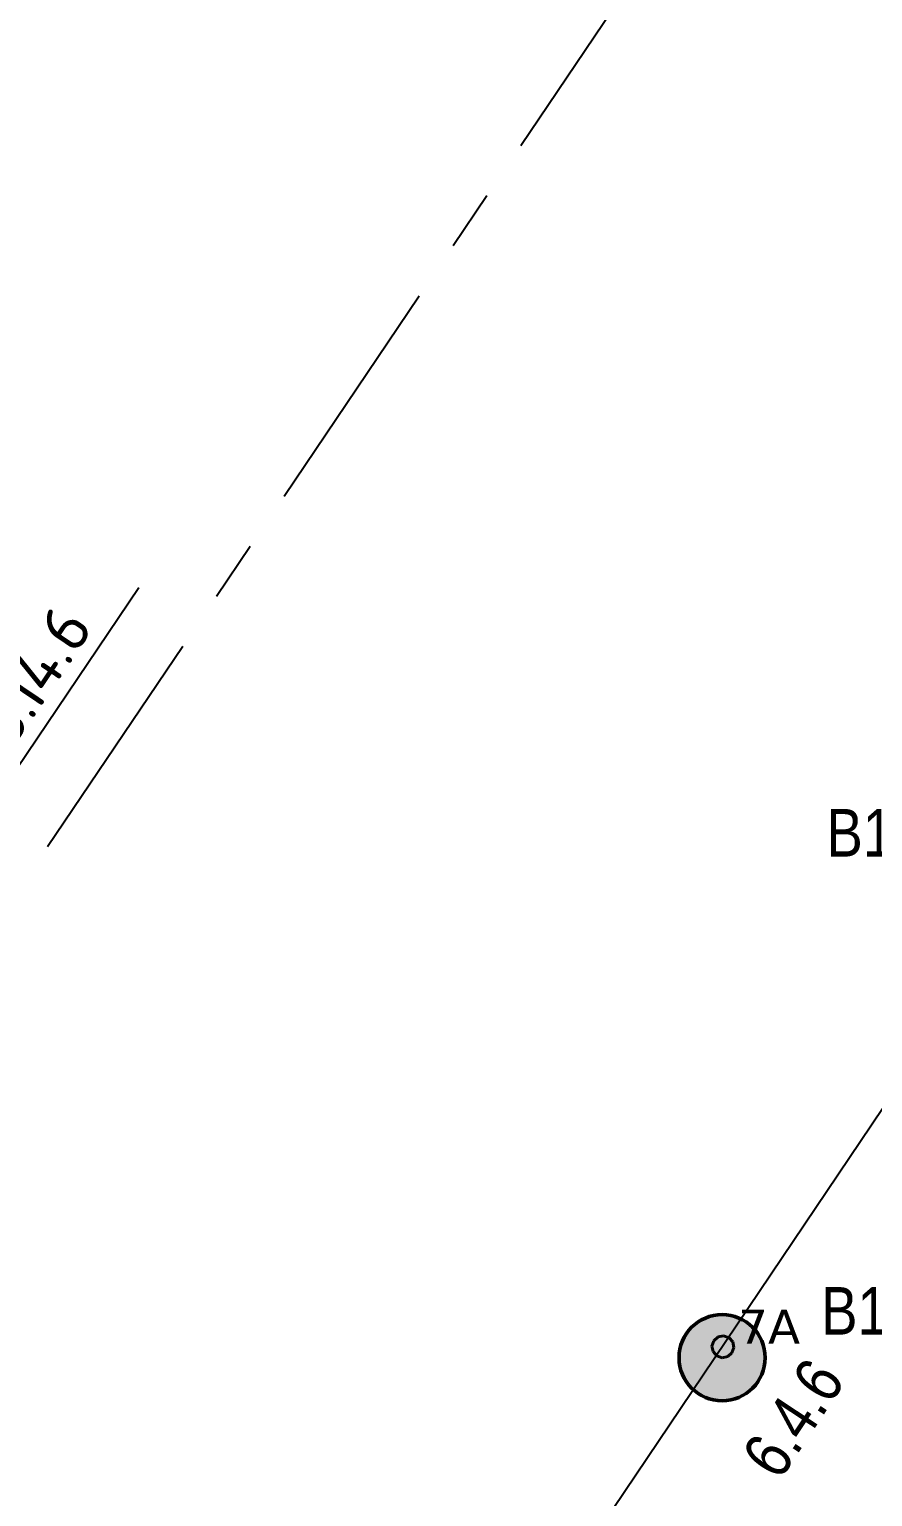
# Model space of a CAD drawing. Header units: millimetres. Extents: x -243740 to 150609, y -473655 to -165121.
# Drawn here: x 113695 to 118124, y -291647 to -283936 of the extents above; entities that cross this region are included whole.
import ezdxf
from ezdxf import colors
from ezdxf.entities.mleader import LeaderData, LeaderLine
from ezdxf.enums import TextEntityAlignment as Align
from ezdxf.math import Vec2, Vec3

# ---------------------------------------------------------------- set-up
doc = ezdxf.new("R2010")
doc.units = ezdxf.units.MM
doc.linetypes.add('Линия сетки', pattern=[22.225, 12.7, -3.175, 3.175, -3.175])
doc.layers.add('_Гр.ЩД-1В.5.3.I4.6', color=6, linetype='Continuous')
doc.layers.add('_Гр.ЩД-1В.5.3.I4.8', color=6, linetype='Continuous')
for name, color, linetype, lineweight in [('_освещение_dali', 3, 'Continuous', 50), ('DALLI', 6, 'TRAY', 30), ('Аварийное_овещение', 1, 'Continuous', 30), ('Освещение', 5, 'Continuous', 30)]:
    doc.layers.add(name, color=color, linetype=linetype, lineweight=lineweight)
doc.layers.add('DLX_FL1_LUM 9', color=7, linetype='Continuous', lineweight=40, true_color=0xf70808)
doc.styles.add('Arial Narrow_6', font='ARIALN.TTF', dxfattribs={"height": 193.245432})
doc.styles.add('ELine', font='txt.shx')
doc.styles.add('ISOCPEUR', font='isocpeur.ttf')
doc.styles.get("Standard").update_dxf_attribs({"font": 'ARIALN.TTF'})
doc.styles.add('TableTextStyle', font='')
doc.styles.get('TableTextStyle').set_extended_font_data('VERDANA.TTF')
doc.linetypes.add('TRAY', pattern='A,12.119257,["_",ELine,S=4.5,R=90,X=0,Y=-1.555839],0.750382,["_",ELine,S=4.5,R=0,X=0,Y=-0.805849],1.314849,["_",ELine,S=4.5,R=0,X=0,Y=-0.805849],2.250029,["_",ELine,S=4.5,R=90,X=0,Y=-1.555839],13.565483', length=30)
doc.linetypes.add('Truba', pattern='A,3e-05,[4,MSH_7,S=1,R=0,X=0,Y=0],-3.022072', length=3.022102)

# ---------------------------------------------------------------- blocks, each defined once
blk = doc.blocks.new('A$C0249faeb')
at = {"layer": 'DALLI', "color": 0, "linetype": 'Линия сетки', "lineweight": -3, "ltscale": 100}
blk.add_lwpolyline([(-14874.3, 3985.8), (-31471.9, -20621.1), (-57454.7, -3095.5), (-40857.2, 21511.5)], close=True, dxfattribs=at)
blk = doc.blocks.new('A$Caabd1818')
at = {"layer": 'DLX_FL1_LUM 9'}
for points in [[(113310.3, 106666, -2997), (113320, 106694.1, -2997)], [(113320, 106694.1, -2997), (113310.3, 106666, -2997)], [(113320, 106694.1, -2997), (113310.3, 106666, -2997)], [(113310.3, 106666, -2997), (113320, 106694.1, -2997)], [(113316, 106636.7, -2997), (113310.3, 106666, -2997)], [(113310.3, 106666, -2997), (113310.3, 106666, -2997)], [(113310.3, 106666, -2997), (113316, 106636.7, -2997)], [(113310.3, 106666, -2997), (113310.3, 106666, -2997)], [(113310.3, 106666, -2997), (113316, 106636.7, -2997)], [(113316, 106636.7, -2997), (113310.3, 106666, -2997)], [(113320, 106694.1, -2997), (113342.4, 106713.6, -2997)], [(113342.4, 106713.6, -2997), (113320, 106694.1, -2997)], [(113342.4, 106713.6, -2997), (113320, 106694.1, -2997)], [(113320, 106694.1, -2997), (113342.4, 106713.6, -2997)], [(113320, 106694.1, -2997), (113320, 106694.1, -2997)], [(113320, 106694.1, -2997), (113320, 106694.1, -2997)], [(113342.4, 106713.6, -2997), (113371.6, 106719.3, -2997)], [(113371.6, 106719.3, -2997), (113342.4, 106713.6, -2997)], [(113371.6, 106719.3, -2997), (113342.4, 106713.6, -2997)], [(113342.4, 106713.6, -2997), (113371.6, 106719.3, -2997)], [(113342.4, 106713.6, -2997), (113342.4, 106713.6, -2997)], [(113342.4, 106713.6, -2997), (113342.4, 106713.6, -2997)], [(113371.6, 106719.3, -2997), (113399.8, 106709.6, -2997)], [(113399.8, 106709.6, -2997), (113371.6, 106719.3, -2997)], [(113371.6, 106719.3, -2997), (113371.6, 106719.3, -2997)], [(113371.6, 106719.3, -2997), (113371.6, 106719.3, -2997)], [(113399.8, 106709.6, -2997), (113371.6, 106719.3, -2997)], [(113371.6, 106719.3, -2997), (113399.8, 106709.6, -2997)], [(113399.8, 106709.6, -2997), (113399.8, 106709.6, -2997)], [(113399.8, 106709.6, -2997), (113419.3, 106687.2, -2997)], [(113419.3, 106687.2, -2997), (113399.8, 106709.6, -2997)], [(113399.8, 106709.6, -2997), (113399.8, 106709.6, -2997)], [(113419.3, 106687.2, -2997), (113399.8, 106709.6, -2997)], [(113399.8, 106709.6, -2997), (113419.3, 106687.2, -2997)], [(113425, 106657.9, -2997), (113415.3, 106629.8, -2997)], [(113415.3, 106629.8, -2997), (113425, 106657.9, -2997)], [(113415.3, 106629.8, -2997), (113425, 106657.9, -2997)], [(113425, 106657.9, -2997), (113415.3, 106629.8, -2997)], [(113419.3, 106687.2, -2997), (113419.3, 106687.2, -2997)], [(113419.3, 106687.2, -2997), (113425, 106657.9, -2997)], [(113425, 106657.9, -2997), (113419.3, 106687.2, -2997)], [(113419.3, 106687.2, -2997), (113419.3, 106687.2, -2997)], [(113425, 106657.9, -2997), (113419.3, 106687.2, -2997)], [(113419.3, 106687.2, -2997), (113425, 106657.9, -2997)], [(113425, 106657.9, -2997), (113425, 106657.9, -2997)], [(113425, 106657.9, -2997), (113425, 106657.9, -2997)], [(113335.5, 106614.3, -2997), (113316, 106636.7, -2997)], [(113316, 106636.7, -2997), (113316, 106636.7, -2997)], [(113316, 106636.7, -2997), (113335.5, 106614.3, -2997)], [(113316, 106636.7, -2997), (113316, 106636.7, -2997)], [(113316, 106636.7, -2997), (113335.5, 106614.3, -2997)], [(113335.5, 106614.3, -2997), (113316, 106636.7, -2997)], [(113363.6, 106604.6, -2997), (113335.5, 106614.3, -2997)], [(113335.5, 106614.3, -2997), (113335.5, 106614.3, -2997)], [(113335.5, 106614.3, -2997), (113363.6, 106604.6, -2997)], [(113335.5, 106614.3, -2997), (113335.5, 106614.3, -2997)], [(113335.5, 106614.3, -2997), (113363.6, 106604.6, -2997)], [(113363.6, 106604.6, -2997), (113335.5, 106614.3, -2997)], [(113392.8, 106610.3, -2997), (113363.6, 106604.6, -2997)], [(113363.6, 106604.6, -2997), (113392.8, 106610.3, -2997)], [(113363.6, 106604.6, -2997), (113392.8, 106610.3, -2997)], [(113392.8, 106610.3, -2997), (113363.6, 106604.6, -2997)], [(113363.6, 106604.6, -2997), (113363.6, 106604.6, -2997)], [(113363.6, 106604.6, -2997), (113363.6, 106604.6, -2997)], [(113415.3, 106629.8, -2997), (113392.8, 106610.3, -2997)], [(113392.8, 106610.3, -2997), (113415.3, 106629.8, -2997)], [(113392.8, 106610.3, -2997), (113415.3, 106629.8, -2997)], [(113415.3, 106629.8, -2997), (113392.8, 106610.3, -2997)], [(113392.8, 106610.3, -2997), (113392.8, 106610.3, -2997)], [(113392.8, 106610.3, -2997), (113392.8, 106610.3, -2997)], [(113415.3, 106629.8, -2997), (113415.3, 106629.8, -2997)], [(113415.3, 106629.8, -2997), (113415.3, 106629.8, -2997)]]:
    blk.add_polyline3d(points, dxfattribs=at)
at = {"layer": 'Аварийное_овещение', "lineweight": 40, "style": 'Arial Narrow_6'}
blk.add_text('В11.13а', height=250, dxfattribs=at).set_placement((113884.1, 106725.8))
at = {"layer": 'Освещение', "lineweight": 40, "style": 'Arial Narrow_6'}
blk.add_text('В11.13', height=250, dxfattribs=at).set_placement((113911.8, 109238.5))
blk = doc.blocks.new('_Dot')
at = {"color": 0, "linetype": 'ByBlock', "lineweight": -2}
blk.add_line((-0.5, 0), (-1, 0), dxfattribs=at)
at = {"color": 0, "linetype": 'ByBlock', "const_width": 0.5}
blk.add_lwpolyline([(-0.25, 0, 1), (0.25, 0, 1)], format="xyb", close=True, dxfattribs=at)
blk = doc.blocks.new('A$Cab2378fa')
at = {"lineweight": 25}
h = blk.add_hatch(color=0, dxfattribs=at)
h.paths.add_polyline_path([(162.3, -156.8, 0.442338), (147.8, 177.8), (0, 0)])
h.paths.add_polyline_path([(-141.6, -170.3), (0, 0), (-163.2, 157.6, 0.430096)])
at = {"lineweight": 25, "true_color": 0xfff5f5}
h = blk.add_hatch(color=7, dxfattribs=at)
h.dxf.hatch_style = 1
h.paths.add_polyline_path([(0, 0), (-141.6, -170.3, 0.174923), (3, -222.4, 0.197808), (162.3, -156.8)])
h.paths.add_polyline_path([(-163.2, 157.6), (0, 0), (147.8, 177.8, 0.175398), (3, 230.2, 0.209014)])
blk.add_circle((3, 3.9), 226.3)

msp = doc.modelspace()

# ---------------------------------------------------------------- linework, layer by layer
at = {"layer": '_Гр.ЩД-1В.5.3.I4.8', "ltscale": 100}
msp.add_lwpolyline([(110553.4, -307179.2), (109976.5, -306794.6), (108829.6, -308476.8), (113903.4, -311889.5), (113068.4, -313118.7), (107990.8, -309720.4), (107152, -310963.9), (112215.3, -314387.1), (111376.5, -315630.7), (103836.7, -310519.3), (104675.5, -309275.8), (105997.6, -310193.1), (106846.9, -308939.1), (105514.3, -308032.2), (106338.7, -306813.6), (107675.2, -307706), (108934.3, -305822.4), (107784.8, -305047.1), (118828.7, -288636.8)], dxfattribs=at)

# ---------------------------------------------------------------- block references
at = {"layer": '_освещение_dali', "color": 1, "ltscale": 100}
msp.add_blockref('A$Cab2378fa', (117330.3, -290921.1, -2997), dxfattribs=at)
at = {"layer": 'Defpoints', "color": 3, "ltscale": 100}
msp.add_blockref('A$C0249faeb', (143045.2, -270897.9), dxfattribs=at)
at = {"layer": 'Defpoints', "linetype": 'Truba', "ltscale": 100}
msp.add_blockref('A$Caabd1818', (3969.7, -397521.8), dxfattribs=at)

# ---------------------------------------------------------------- texts
at = {"layer": '_Гр.ЩД-1В.5.3.I4.8', "ltscale": 100}
msp.add_text('6.4.6', height=250, rotation=56.52245, dxfattribs=at).set_placement((117872.6, -291345.1), align=Align.BOTTOM_CENTER)
at = {"layer": '_освещение_dali', "color": 241, "true_color": 0xf37aa8, "style": 'TableTextStyle'}
msp.add_text('7А', height=180, dxfattribs=at).set_placement((117417.1, -290844.3, -2997))

# ---------------------------------------------------------------- leaders
at = {"layer": '_Гр.ЩД-1В.5.3.I4.6', "ltscale": 100}
ml = msp.add_multileader_mtext('Standard', dxfattribs=at)
ml.set_content('Гр.ЩД-1В.5.3.I4.6', color=256, style='ISOCPEUR')
ml.set_leader_properties()
ml.set_arrow_properties(name='DOT')
ml.build(insert=Vec2(0, 0))
ml.multileader.update_dxf_attribs({"has_dogleg": 0, "text_left_attachment_type": 6, "text_right_attachment_type": 6, "arrow_head_size": 100})
ctx = ml.context
ctx.base_point, ctx.char_height, ctx.arrow_head_size, ctx.landing_gap_size, ctx.plane_origin, ctx.plane_x_axis, ctx.plane_y_axis = Vec3(112554.2, -289413), 250, 100, 200, Vec3(53847.7, -147957.9), Vec3(0.559193, 0.829038), Vec3(-0.829038, 0.559193)
ctx.left_attachment, ctx.right_attachment = 6, 6
notes = []
notes.append((ctx, [(0, (1, 1, 0), (112549.8, -289419.6), (0.559193, 0.829038), 8, [(1, [(110449.3, -291008.2)], 0, [])])]))
ctx.mtext.insert, ctx.mtext.text_direction, ctx.mtext.rotation, ctx.mtext.flow_direction = Vec3(112396.6, -289065.4), Vec3(0.559193, 0.829038), 0.977384, 5
for ctx, leaders in notes:
    for number, flags, end, landing, length, lines in leaders:
        leader = LeaderData()
        leader.index, (leader.has_last_leader_line, leader.has_dogleg_vector, leader.attachment_direction) = number, flags
        leader.last_leader_point, leader.dogleg_vector, leader.dogleg_length = Vec3(end), Vec3(landing), length
        for number, points, colour, breaks in lines:
            line = LeaderLine()
            line.index, line.vertices, line.color, line.breaks = number, Vec3.list(points), colors.encode_raw_color(colour), breaks
            leader.lines.append(line)
        ctx.leaders.append(leader)

doc.saveas('drawing.dxf')
